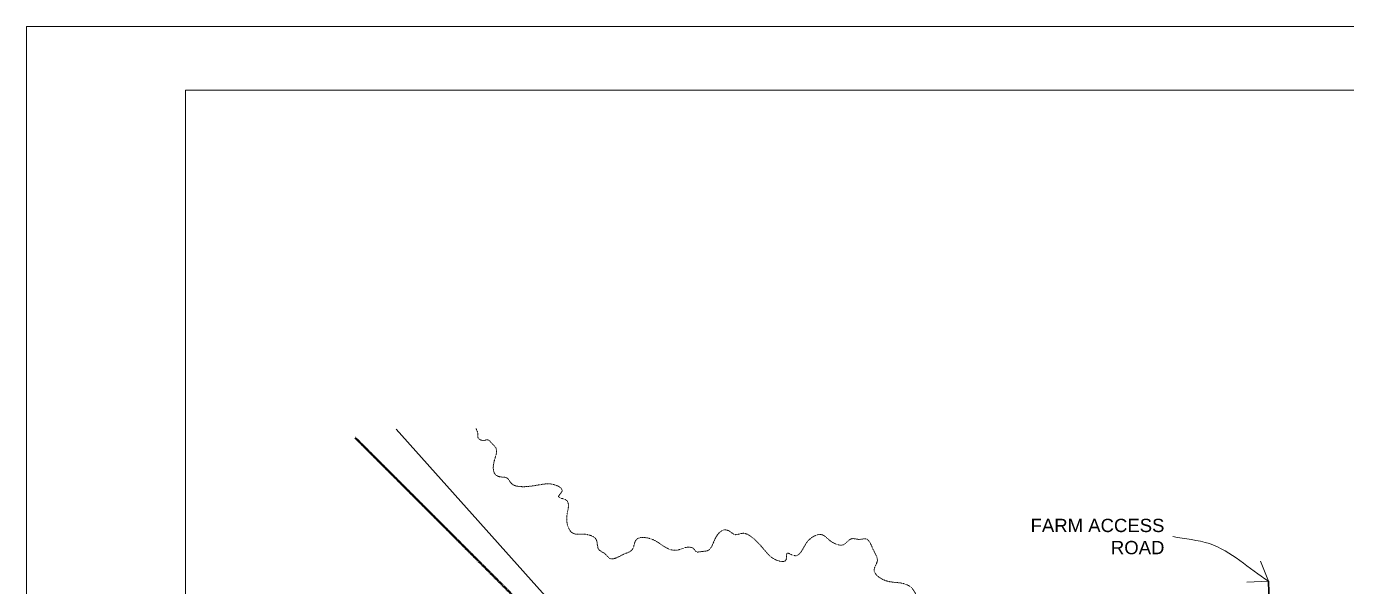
# Model space of a CAD drawing. Header units: inches. Extents: x -4969 to 16721, y 2489 to 24693.
# Drawn here: x 450 to 4182, y 23110 to 24693 of the extents above; entities that cross this region are included whole.
import ezdxf

# ---------------------------------------------------------------- set-up
doc = ezdxf.new("R2010")
doc.units = ezdxf.units.IN
doc.header["$MEASUREMENT"] = 0
doc.linetypes.add('HIDDEN2', pattern=[0.1875, 0.125, -0.0625])
doc.linetypes.add('PHANTOM2', pattern=[1.25, 0.625, -0.125, 0.125, -0.125, 0.125, -0.125])
doc.layers.get('0').update_dxf_attribs({"lineweight": 5})
doc.layers.add('0-NPLT', color=1, linetype='Continuous', plot=False)
for name, color, linetype, lineweight in [('3', 3, 'Continuous', 30), ('5', 4, 'Continuous', 50), ('A-TEXTx', 7, 'Continuous', 20), ('L-PLNT', 7, 'Continuous', 20)]:
    doc.layers.add(name, color=color, linetype=linetype, lineweight=lineweight)
doc.styles.get("Standard").update_dxf_attribs({"font": 'Arial.ttf'})
doc.linetypes.add('FENCELINE2', pattern='A,0.25,-0.1,[132,ltypeshp.shx,S=0.1,R=0,X=-0.1,Y=0],-0.1,1', length=1.45)
doc.dimstyles.get("Standard").update_dxf_attribs({"dimtxt": 3, "dimasz": 2, "dimexe": 0.03125, "dimexo": 0.0625, "dimgap": 0.03125, "dimtad": 0, "dimtoh": 1, "dimdec": 4, "dimlfac": 0.99985, "dimzin": 0, "dimdsep": 46, "dimlunit": 4, "dimtxsty": 'Standard', "dimblk": 'ARCHTICK', "dimblk1": 'ARCHTICK', "dimblk2": 'ARCHTICK', "dimcen": 0.09, "dimclrt": 256, "dimadec": 0, "dimazin": 0, "dimtfac": 1, "dimtdec": 4, "dimtofl": 0, "dimtmove": 0, "dimatfit": 3, "dimfxl": 1, "dimtolj": 1, "dimtzin": 0, "dimarcsym": 0})

# ---------------------------------------------------------------- blocks, each defined once
blk = doc.blocks.new('_ArchTick')
at = {"color": 0, "linetype": 'ByBlock', "lineweight": 0, "const_width": 0.15}
blk.add_lwpolyline([(-0.5, -0.5), (0.5, 0.5)], dxfattribs=at)
blk = doc.blocks.new('BORDER 11X17')
at = {"layer": '0-NPLT', "lineweight": 9, "ltscale": 0.1}
blk.add_lwpolyline([(29864.74, -10461.77), (29048.74, -10461.77), (29048.74, -10989.77), (29864.74, -10989.77), (29864.74, -10461.77)], dxfattribs=at)
blk.add_lwpolyline([(29792.74, -10473.77), (29078.74, -10473.77), (29078.74, -10977.77), (29792.74, -10977.77)], close=True, dxfattribs=at)

msp = doc.modelspace()

# ---------------------------------------------------------------- linework, layer by layer
at = {"layer": '3', "linetype": 'FENCELINE2', "ltscale": 0.1, "flags": 128}
msp.add_lwpolyline([(3609.0671342, 22672.4482932), (2831.7530535, 22693.0733142), (2274.2638132, 22683.4207495), (1495.1331332, 23554.7149419)], dxfattribs=at)
at = {"layer": '3', "ltscale": 0.25}
msp.add_open_spline([(3932.3649947, 22624.2324956), (3881.7401412, 22783.6004128), (3969.2443805, 22957.9638341), (3961.8101288, 23125.0139486)], degree=3, dxfattribs=at)
at = {"layer": '5', "linetype": 'PHANTOM2', "ltscale": 0.5}
msp.add_line((2237.640554, 22672.3176369), (1380.8649947, 23529.0931963), dxfattribs=at)
at = {"layer": 'L-PLNT', "linetype": 'HIDDEN2', "ltscale": 0.005}
for points, knots in [([(1721.3161013, 23556.0612556), (1722.5552246, 23552.5087), (1727.7622076, 23544.026651), (1723.5716524, 23527.2844811), (1741.6484418, 23520.3724663), (1755.8267162, 23527.4539925), (1765.7622317, 23513.2828538), (1786.5998331, 23496.9691299), (1767.8661725, 23463.137458), (1769.3114568, 23425.5713479), (1791.892666, 23418.4911329), (1811.1398422, 23420.3582298), (1820.3840737, 23395.8810615), (1859.0227197, 23389.1368282), (1900.1272196, 23398.0159409), (1937.6621145, 23403.0990419), (1974.5186661, 23382.909612), (1944.0924718, 23359.7880149), (1986.0015225, 23358.6760402), (1981.4854342, 23325.4895528), (1974.0532462, 23296.2887914), (1987.2077932, 23253.6473076), (2020.5977135, 23259.4127058), (2041.8137276, 23256.1012079), (2067.2391907, 23245.6426558), (2060.9472008, 23211.9955639), (2086.9501546, 23205.4520519), (2101.926992, 23179.124967), (2134.2415866, 23202.205465), (2167.9405198, 23210.0551933), (2168.4920359, 23252.4045551), (2213.9362621, 23248.5872876), (2237.9699083, 23233.4135167), (2259.6396582, 23217.6842769), (2288.9644781, 23207.3017139), (2313.5395292, 23223.2591721), (2328.5910217, 23220.7266576), (2332.607117, 23219.8131662)], [131.2328830781, 131.2328830781, 131.2328830781, 131.2328830781, 142.9437106875, 158.1424622772, 175.7259980187, 186.6048664945, 200.5013497345, 219.6690770391, 261.5725041977, 297.4897408921, 311.1931849596, 328.176490826, 349.8468888753, 375.9882871529, 436.2019135613, 473.6383657485, 500.782179217, 518.5220937434, 541.4062734082, 571.337293853, 595.2821011257, 641.5443781759, 667.1989633937, 685.1519249245, 708.6527212464, 738.1112804647, 761.4113854955, 777.4838034427, 818.1855016968, 848.6776362316, 875.2648749378, 917.8152237548, 946.1021286018, 965.2710087166, 998.0859304046, 1031.6057894141, 1043.7412349049, 1043.7412349049, 1043.7412349049, 1043.7412349049]), ([(2332.607117, 23219.8131662), (2334.0081112, 23218.9469017), (2338.5121754, 23215.3374948), (2342.8811924, 23205.328225), (2359.5917507, 23209.832987), (2386.042383, 23208.9919929), (2393.3575903, 23246.9659288), (2418.5526277, 23274.8677489), (2440.4211522, 23265.8229665), (2453.9944524, 23252.0496094), (2476.7823369, 23264.9065104), (2510.7580256, 23245.3084948), (2536.60895, 23212.1400117), (2562.15439, 23184.1733038), (2603.3830206, 23176.0358294), (2594.8584206, 23213.2875776), (2627.7326561, 23187.2704743), (2645.5448545, 23215.6335415), (2658.5637278, 23242.8076252), (2695.998661, 23267.0968003), (2717.925758, 23241.2640882), (2736.3302692, 23230.2024771), (2762.5475502, 23221.9266288), (2779.2922317, 23251.7818054), (2803.4425126, 23240.1312651), (2831.8157305, 23250.7322822), (2841.8158524, 23212.3013055), (2862.6436972, 23184.6709378), (2835.9141841, 23151.8181489), (2873.2358641, 23125.6104892), (2901.408269, 23121.8455091), (2928.1227493, 23120.0224372), (2957.283701, 23109.1881596), (2965.8593255, 23081.3549515), (2978.8130489, 23073.6397965), (2983.3222694, 23068.1010727)], [171.31149737, 171.31149737, 171.31149737, 171.31149737, 175.7259980187, 186.6048664945, 200.5013497345, 219.6690770391, 261.5725041977, 297.4897408921, 311.1931849596, 328.176490826, 349.8468888753, 375.9882871529, 436.2019135613, 473.6383657485, 500.782179217, 518.5220937434, 541.4062734082, 571.337293853, 595.2821011257, 641.5443781759, 667.1989633937, 685.1519249245, 708.6527212464, 738.1112804647, 761.4113854955, 777.4838034427, 818.1855016968, 848.6776362316, 875.2648749378, 917.8152237548, 946.1021286018, 965.2710087166, 998.0859304046, 1031.6057894141, 1043.2670653327, 1043.2670653327, 1043.2670653327, 1043.2670653327])]:
    msp.add_open_spline(points, degree=3, knots=knots, dxfattribs=at)

# ---------------------------------------------------------------- block references
at = {"ltscale": 0.1, "xscale": 15, "yscale": 15, "zscale": 15}
msp.add_blockref('BORDER 11X17', (-435281.0884121, 181619.0822636), dxfattribs=at)

# ---------------------------------------------------------------- texts
at = {"layer": 'A-TEXTx', "ltscale": 0.25, "insert": (3667.3057878, 23251.0968184), "char_height": 37.5, "attachment_point": 6}
msp.add_mtext('{FARM ACCESS\\PROAD}', dxfattribs=at)

# ---------------------------------------------------------------- leaders
at = {"layer": 'A-TEXTx', "path_type": 1, "annotation_type": 0, "has_hookline": 1, "hookline_direction": 1, "text_width": 371.3676671}
msp.add_leader([(3961.8101288, 23125.0139486), (3794.5723439, 23231.1790962), (3691.3057878, 23251.0968184)], dimstyle='Standard', override={"dimasz": 50, "dimgap": 24, "dimldrblk": 'Open90', "dimlwd": -1}, dxfattribs=at)

doc.saveas('drawing.dxf')
